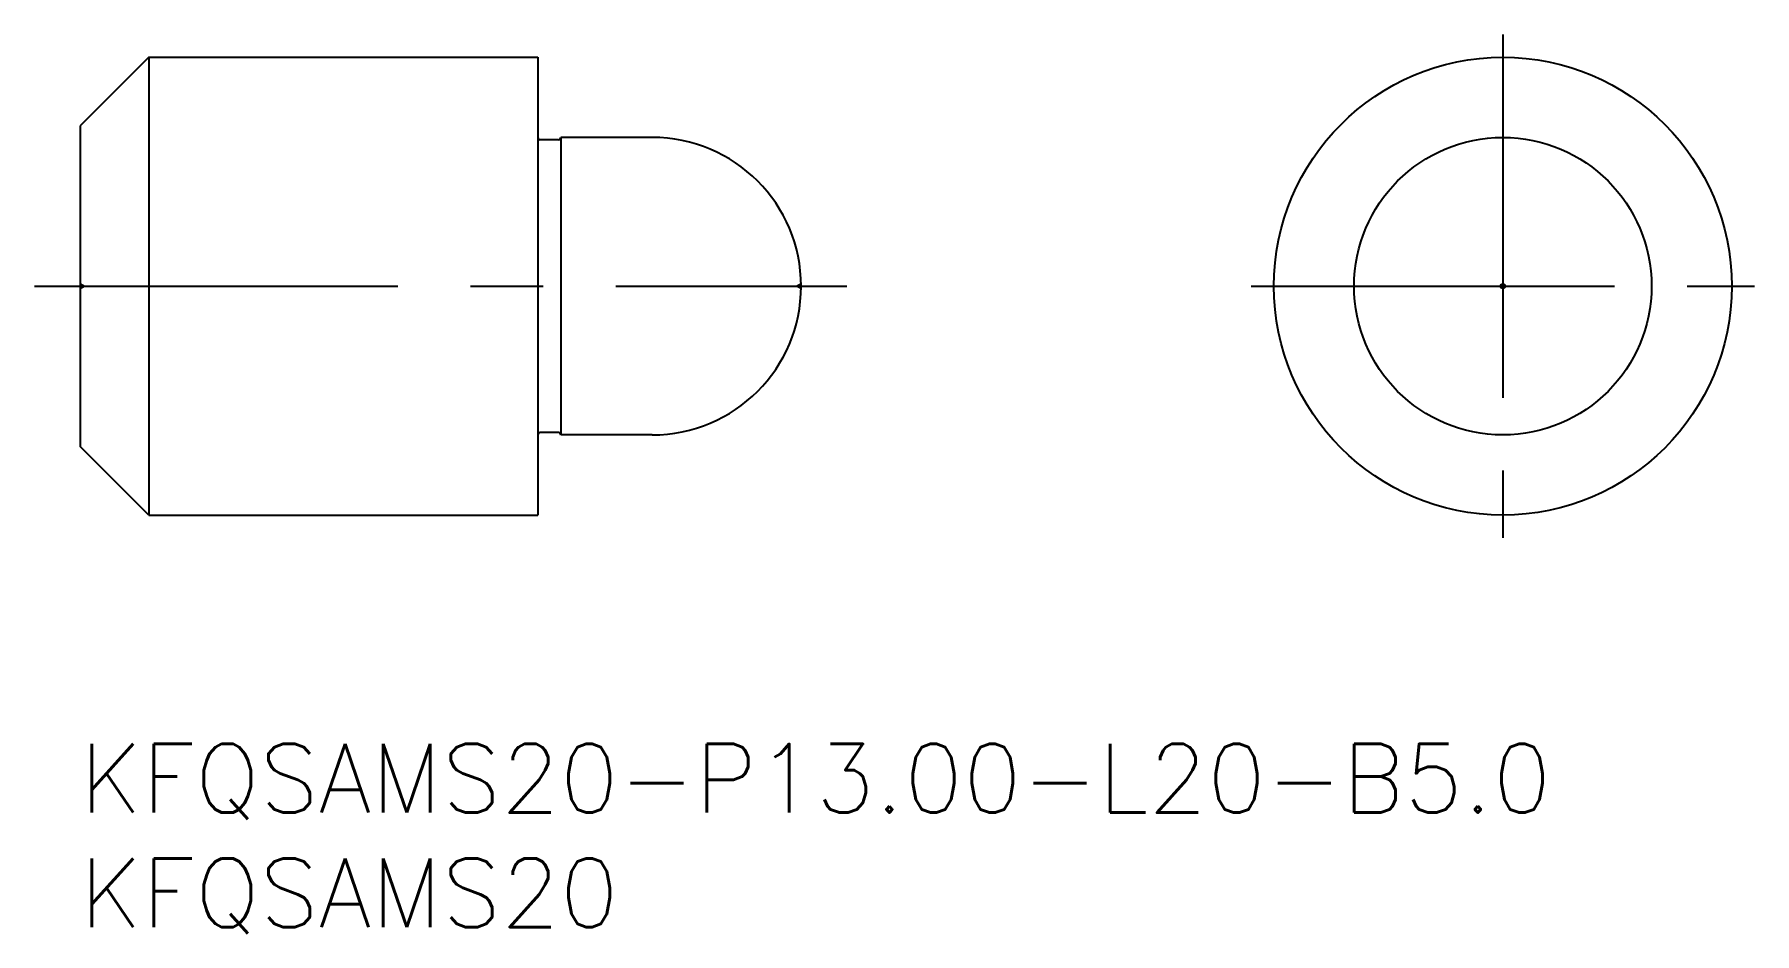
# Model space of a CAD drawing. Extents: x -2 to 73.2, y -8.3 to 31.
import ezdxf

# ---------------------------------------------------------------- set-up
doc = ezdxf.new("R2010")
doc.units = 0
doc.header["$LTSCALE"] = 0.5
doc.linetypes.add('CENTER', pattern=[50.8, 31.75, -6.35, 6.35, -6.35])
doc.linetypes.add('DASHED', pattern=[19.05, 12.7, -6.35])
for name, color, linetype in [('MSM_CENTER', 1, 'CENTER'), ('MSM_CONTINUOUS', 7, 'CONTINUOUS'), ('MSM_DASHED', 4, 'DASHED'), ('MSM_PART_NUMBER', 7, 'CONTINUOUS')]:
    doc.layers.add(name, color=color, linetype=linetype)
doc.styles.get("Standard").update_dxf_attribs({"font": 'txt.shx', "height": 3, "bigfont": 'bigfont.shx'})

# ---------------------------------------------------------------- blocks, each defined once
blk = doc.blocks.new('*U9')
at = {"layer": 'MSM_PART_NUMBER'}
blk.add_text('KFQSAMS20-P13.00-L20-B5.0', height=3, dxfattribs=at).set_placement((0, -3))
blk = doc.blocks.new('*U10')
at = {"layer": 'MSM_PART_NUMBER'}
blk.add_text('KFQSAMS20', height=3, dxfattribs=at).set_placement((0, -8))

msp = doc.modelspace()

# ---------------------------------------------------------------- linework, layer by layer
at = {"layer": 'MSM_CENTER'}
for p, q in [((62.163, 31), (62.163, 9)), ((-2, 20), (33.5, 20)), ((51.163, 20), (73.163, 20))]:
    msp.add_line(p, q, dxfattribs=at)
at = {"layer": 'MSM_CONTINUOUS'}
for p, q in [((3, 30), (0, 27)), ((3, 30), (20, 30)), ((3, 30), (3, 10)), ((20, 30), (20, 10)), ((0, 27), (0, 13)), ((20.9, 26.4), (20.1, 26.4)), ((21, 26.5), (21, 13.5)), ((25, 26.5), (21, 26.5)), ((20.9, 13.6), (20.1, 13.6)), ((3, 10), (0, 13)), ((25, 13.5), (21, 13.5)), ((3, 10), (20, 10))]:
    msp.add_line(p, q, dxfattribs=at)
for radius in [10, 6.5, 0.1]:
    msp.add_circle((62.163, 20), radius, dxfattribs=at)
for centre, radius, start, end in [((20.1, 26.5), 0.1, 180, 270), ((20.9, 26.5), 0.1, 270, 0), ((25, 20), 6.5, 270, 90), ((20.1, 13.5), 0.1, 90, 180), ((20.9, 13.5), 0.1, 0, 90)]:
    msp.add_arc(centre, radius, start, end, dxfattribs=at)
at = {"layer": 'MSM_DASHED'}
for p, q in [((0, 20.1), (0.173, 20)), ((0, 19.9), (0.173, 20)), ((31.499, 20.1), (31.326, 20)), ((31.499, 19.9), (31.326, 20))]:
    msp.add_line(p, q, dxfattribs=at)

# ---------------------------------------------------------------- block references
at = {"layer": 'MSM_CONTINUOUS'}
for name in ['*U9', '*U10']:
    msp.add_blockref(name, (0, 0), dxfattribs=at)

doc.saveas('drawing.dxf')
